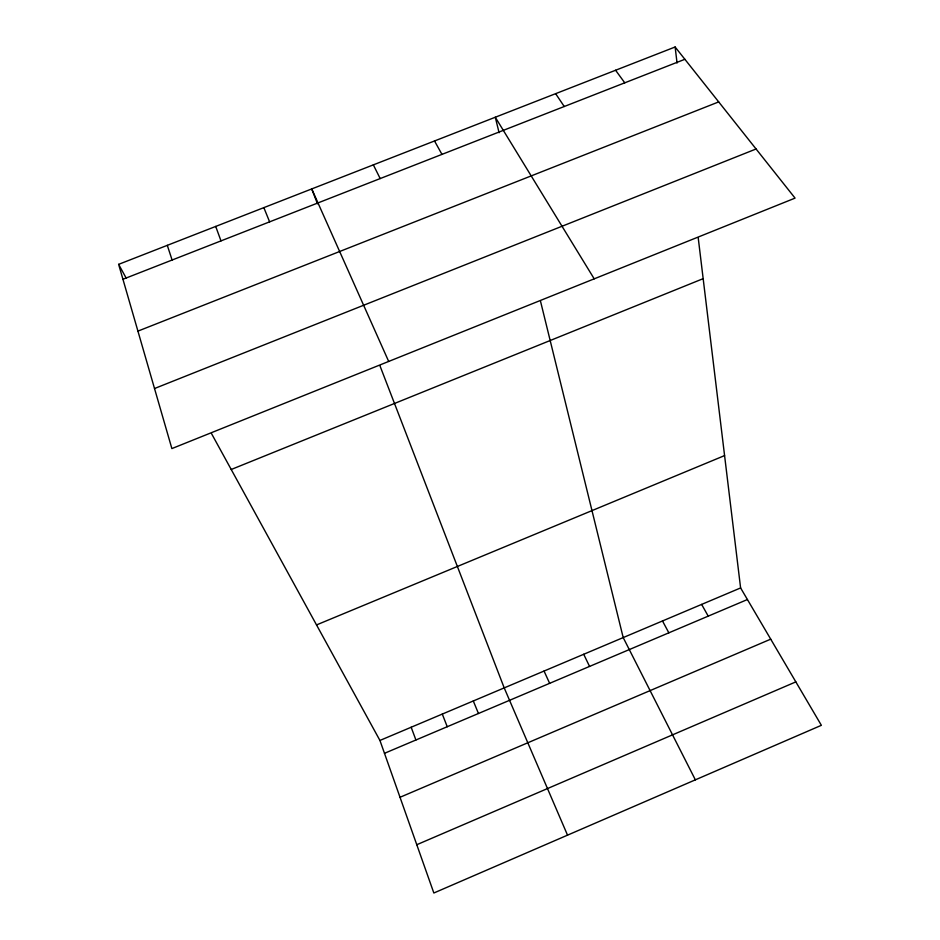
<?xml version="1.0" encoding="UTF-8"?>
<svg xmlns="http://www.w3.org/2000/svg" width="940" height="940" viewBox="0 0 940 940"><rect width="100%" height="100%" fill="white"/><g stroke="black" fill="none" stroke-linecap="round" stroke-linejoin="round"><path stroke-width="1.41" d="M416.784 844.719L795.839 681.888M400.017 797.284L770.718 639.165M211.5 433.563L379.936 740.45L740.602 587.935L698.232 237.926M384.484 753.316L747.418 599.532M316.522 624.924L724.576 455.595M231.216 469.495L703.155 278.663M154.524 388.526L756.066 148.99M137.933 331.115L718.689 101.908M122.94 279.274L684.872 59.291M118.628 264.351L675.12 47L795.064 198.117L171.879 448.58L118.628 264.351L126.242 278.216M615.582 70.253L624.759 82.814M555.634 93.671L564.247 106.502M594.209 278.839L495.286 117.242L499.093 132.716M740.602 587.935L821.372 725.316L433.845 893L379.936 740.45M701.639 604.408L708.22 616.147M434.527 140.977L441.964 154.383M662.5 620.964L668.845 632.832M695.365 779.848L623.197 637.579L540.535 301.305M373.345 164.864L380.183 178.565M583.716 654.275L589.556 666.425M544.048 671.054L549.641 683.333M388.69 361.442L311.739 188.928L317.485 203.816M567.525 835.155L504.216 687.904L379.983 365.848M473.302 700.97L478.448 713.495M263.846 207.634L269.615 221.852M442.294 714.083L447.24 726.726M411.168 727.243L415.915 739.991M215.707 226.434L220.994 240.887M167.297 245.34L172.102 260.028M675.12 47L677.059 63.039"/></g></svg>
